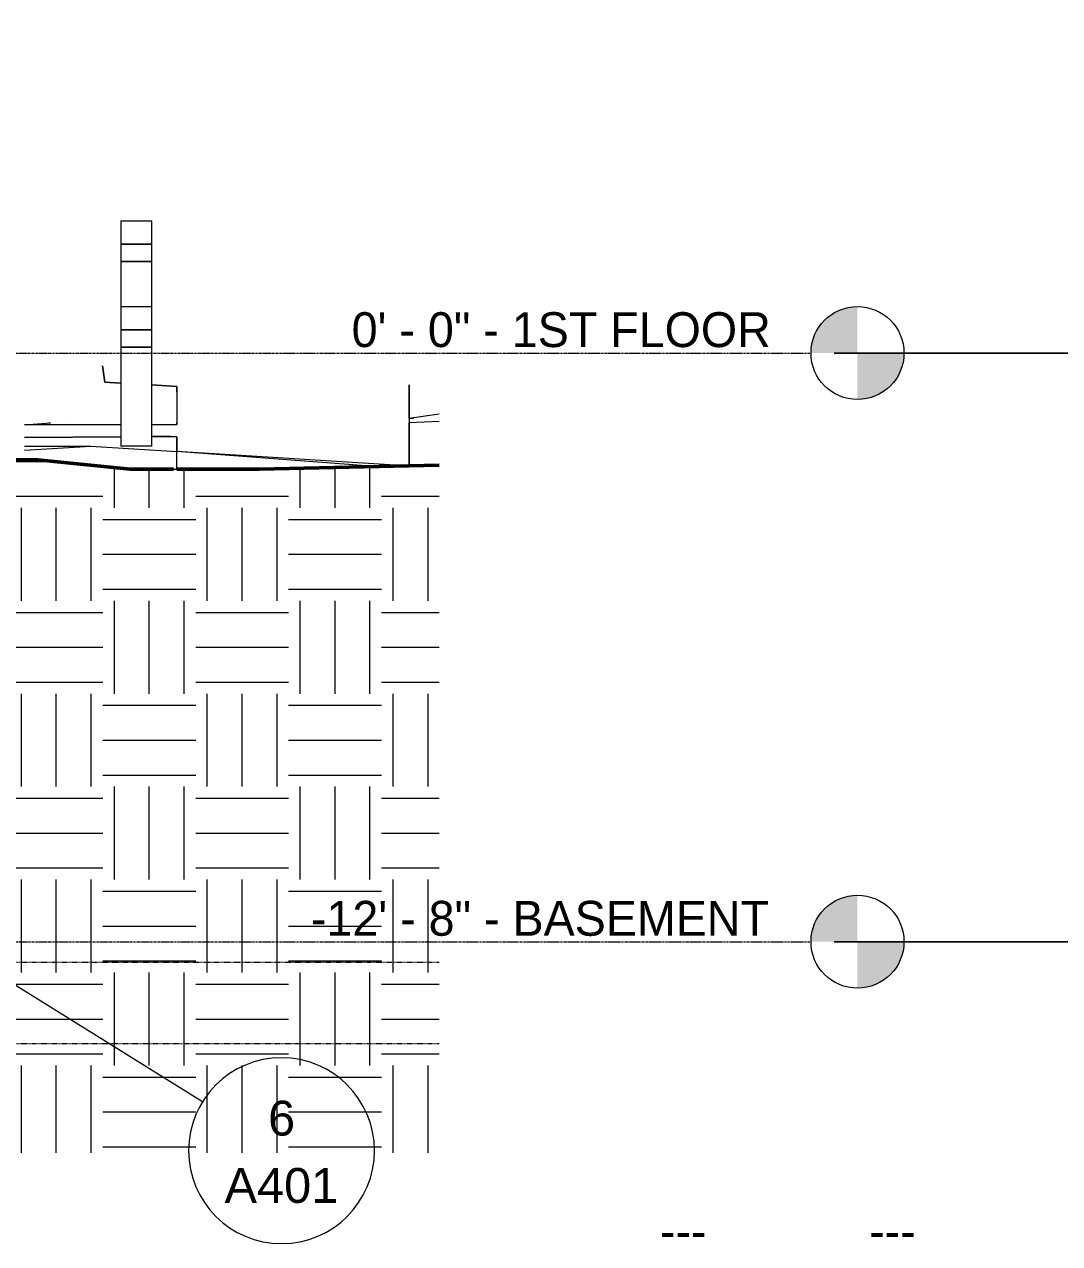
# Model space of a CAD drawing. Header units: inches. Extents: x 9661 to 16493, y -360 to 681.
# Drawn here: x 14924.9 to 15192.2, y -229.9 to 84.9 of the extents above; entities that cross this region are included whole.
import ezdxf

# ---------------------------------------------------------------- set-up
doc = ezdxf.new("R2010")
doc.units = ezdxf.units.IN
doc.header["$MEASUREMENT"] = 0
doc.linetypes.add('Aligning Line 1_8_', pattern=[0.25, 0.125, -0.125])
doc.linetypes.add('Grid Line 1_2_', pattern=[0.875, 0.5, -0.125, 0.125, -0.125])
for name, color, linetype, lineweight in [('0-4', 90, 'Continuous', 5), ('A-ANNO-DIMS', 211, 'Continuous', 9), ('A-ANNO-DIMS-96', 211, 'Continuous', 9), ('A-ANNO-SYMB', 150, 'Continuous', 9), ('A-FLOR-LEVL', 51, 'Continuous', 9), ('A-FLOR-LEVL-1', 51, 'Grid Line 1_2_', 9), ('C-TOPO', 7, 'Continuous', 9), ('C-TOPO-1', 7, 'Continuous', 50), ('C-TOPO-2', 135, 'Continuous', 9), ('E-LITE-EQPM-1', 135, 'Continuous', 9), ('G-ANNO-SYMB', 111, 'Aligning Line 1_8_', 9)]:
    doc.layers.add(name, color=color, linetype=linetype, lineweight=lineweight)
doc.styles.add('Arial', font='arial.ttf', dxfattribs={"height": 9})
doc.styles.add('Century Gothic', font='ufonts.com_century-gothic.ttf', dxfattribs={"height": 9})
doc.dimstyles.new('OD__1_8__Tol__', dxfattribs={"dimscale": 12, "dimtxt": 9.397514, "dimasz": 1, "dimexe": 0.75, "dimexo": 0.5, "dimgap": 0.125, "dimtad": 1, "dimdec": 3, "dimrnd": 0.125, "dimzin": 3, "dimdsep": 46, "dimlunit": 4, "dimtxsty": 'Century Gothic', "dimblk1": 'OBLIQUE', "dimblk2": 'OBLIQUE', "dimsah": 1, "dimcen": 0.09, "dimdle": 0.75, "dimazin": 0, "dimtfac": 1, "dimtdec": 4, "dimtix": 1, "dimtmove": 0, "dimatfit": 3, "dimfxl": 1, "dimtvp": 1, "dimtfill": 1, "dimfrac": 2, "dimtolj": 1, "dimtzin": 0, "dimarcsym": 2})
pattern_1 = [(0, (3257.106, 59.024), (24, 24), [24, -24]), (0, (3257.106, 68.024), (24, 24), [24, -24]), (0, (3257.106, 77.024), (24, 24), [24, -24]), (90, (3260.106, 80.024), (-24, 24), [24, -24]), (90, (3269.106, 80.024), (-24, 24), [24, -24]), (90, (3278.106, 80.024), (-24, 24), [24, -24])]

# ---------------------------------------------------------------- blocks, each defined once
blk = doc.blocks.new('CTR  - Topography_rvt-2-BUILDING SECTION - NORTH_SOUTH - LOOKING WEST')
at = {"layer": 'C-TOPO'}
h = blk.add_hatch(dxfattribs=at)
h.set_pattern_fill('FP_52', color=256, style=0, pattern_type=2)
h.set_pattern_definition(pattern_1)
h.paths.add_polyline_path([(4003.32, -206.49), (4064.23, -206.49), (4064.23, -29.13), (4025.45, -29.95), (3992.16, -30), (3968.27, -27.6), (3953.6, -27.6), (3933.92, -27.72), (3933.92, -206.49), (3997.35, -206.49)], flags=0)
h = blk.add_hatch(dxfattribs=at)
h.set_pattern_fill('FP_52', color=256, style=0, pattern_type=2)
h.set_pattern_definition(pattern_1)
h.paths.add_polyline_path([(4069.89, -206.49), (4071.98, -206.49), (4071.98, -28.97), (4064.23, -29.13), (4064.23, -206.49)], flags=0)
at = {"layer": 'C-TOPO-1'}
for p, q in [((3968.27, -27.6), (3953.6, -27.6)), ((3992.16, -30), (3968.27, -27.6)), ((4003.32, -30), (3992.16, -30)), ((4025.45, -29.95), (4004.23, -29.98)), ((4064.23, -29.13), (4025.45, -29.95)), ((4071.98, -28.97), (4064.23, -29.13))]:
    blk.add_line(p, q, dxfattribs=at)
at = {"layer": 'C-TOPO-2'}
for p, q in [((3985.65, -7.49), (3985.01, -3.3)), ((3985.01, -3.3), (3985.65, -7.49)), ((3985.65, -7.49), (3989.72, -7.74)), ((3989.72, -7.74), (3985.65, -7.49)), ((3997.72, -8.21), (4004.23, -8.6)), ((4004.23, -8.6), (3997.72, -8.21)), ((4004.23, -10.04), (4004.23, -8.6)), ((4004.23, -8.6), (4004.23, -10.04)), ((4064.23, -16.92), (4064.23, -8.2)), ((4064.23, -8.2), (4064.23, -16.92)), ((4004.23, -10.04), (4004.23, -18)), ((4004.23, -10.04), (4004.23, -18)), ((3964.85, -18.52), (3971.61, -18)), ((3975.63, -18.46), (3964.85, -18.53)), ((3964.85, -18.53), (3975.63, -18.46)), ((3971.18, -18.04), (3971.61, -18)), ((3975.63, -18.46), (3989.72, -18.46)), ((3975.63, -18.46), (3989.72, -18.46)), ((3997.72, -18.46), (4004.23, -18.46)), ((3997.72, -18.46), (4004.23, -18.46)), ((4004.23, -18), (4004.23, -18.46)), ((4004.23, -18.46), (4004.23, -18)), ((4071.98, -15.81), (4064.23, -16.92)), ((4064.23, -16.92), (4065.33, -16.78)), ((4064.23, -16.92), (4064.23, -18)), ((4064.23, -16.92), (4064.23, -18)), ((4071.98, -17.67), (4064.23, -18)), ((4064.23, -18), (4064.23, -28.57)), ((4064.43, -18), (4064.23, -18)), ((4064.23, -28.57), (4064.23, -18)), ((3964.85, -21.79), (3989.72, -21.62)), ((3989.72, -21.62), (3964.85, -21.79)), ((3997.72, -21.57), (4002.56, -21.53)), ((4002.56, -21.53), (3997.72, -21.57)), ((4002.56, -21.53), (4004.23, -21.53)), ((4002.56, -21.53), (4004.23, -21.53)), ((4004.23, -21.72), (4004.23, -21.53)), ((4004.23, -21.72), (4004.23, -21.53)), ((4004.23, -21.72), (4004.23, -25.41)), ((4004.23, -25.41), (4004.23, -21.72)), ((3964.85, -25.09), (3982.04, -24)), ((3964.85, -24), (3982.04, -24)), ((3981.84, -24.03), (3982.04, -24)), ((3982.04, -24), (4004.23, -25.41)), ((3953.6, -27.6), (3968.27, -27.6)), ((3960.97, -27.05), (3968.27, -27.6)), ((3992.16, -30), (3968.27, -27.6)), ((4004.23, -29.98), (4004.23, -25.41)), ((4004.23, -29.98), (4004.23, -25.41)), ((4055.36, -29.32), (4004.23, -25.41)), ((4063.37, -29.15), (4004.23, -25.41)), ((4007.83, -25.68), (4004.23, -25.41)), ((3991.61, -30), (3992.16, -30)), ((4003.32, -30), (3992.16, -30)), ((4003.32, -30), (4004.23, -29.98)), ((4003.53, -30), (4003.32, -30)), ((4025.45, -29.95), (4004.23, -29.98)), ((4025.45, -29.95), (4064.23, -29.13)), ((4064.23, -29.13), (4064.23, -28.57)), ((4064.23, -29.13), (4064.23, -28.57)), ((4064.23, -29.13), (4071.98, -28.97))]:
    blk.add_line(p, q, dxfattribs=at)
blk = doc.blocks.new('Pathway_Cooper_McGraw-Edison _BSC-BRC_Round - Pathway_Cooper_McGraw-Edison _BSC-BRC_Round-2028611-BUILDING SECTION - NORTH_SOUTH - LOOKING WEST')
at = {"layer": 'E-LITE-EQPM-1'}
for p, q in [((3989.72, 12), (3989.72, 6)), ((3989.72, 12), (3997.72, 12)), ((3997.72, 6), (3997.72, 12)), ((3997.72, 6), (3989.72, 6)), ((3989.72, 6), (3989.72, 1.5)), ((3989.72, 6), (3997.72, 6)), ((3997.72, 1.5), (3997.72, 6)), ((3997.72, 1.5), (3989.72, 1.5)), ((3989.72, 1.5), (3989.72, -24)), ((3989.72, 1.5), (3997.72, 1.5)), ((3997.72, -24), (3997.72, 1.5)), ((3997.72, -24), (3989.72, -24))]:
    blk.add_line(p, q, dxfattribs=at)
blk = doc.blocks.new('Pathway_Cooper_McGraw-Edison _BSC-BRC_Round - Pathway_Cooper_McGraw-Edison _BSC-BRC_Round-V39-BUILDING SECTION - NORTH_SOUTH - LOOKING WEST')
at = {"layer": 'E-LITE-EQPM-1'}
for p, q in [((3989.72, 34.13), (3989.72, 28.13)), ((3989.72, 34.13), (3997.72, 34.13)), ((3997.72, 28.13), (3997.72, 34.13)), ((3997.72, 28.13), (3989.72, 28.13)), ((3989.72, 28.13), (3989.72, 23.63)), ((3989.72, 28.13), (3997.72, 28.13)), ((3997.72, 23.63), (3997.72, 28.13)), ((3997.72, 23.63), (3989.72, 23.63)), ((3989.72, 23.63), (3989.72, 12)), ((3989.72, 23.63), (3997.72, 23.63)), ((3997.72, 12), (3997.72, 23.63))]:
    blk.add_line(p, q, dxfattribs=at)
blk = doc.blocks.new('Level - Level Head - Circle-50818-BUILDING SECTION - NORTH_SOUTH - LOOKING WEST')
at = {"layer": 'A-FLOR-LEVL'}
h = blk.add_hatch(color=256, dxfattribs=at)
edge = h.paths.add_edge_path(flags=0)
edge.add_line((4179.96, 0), (4167.96, 0))
edge.add_arc((4179.96, 0), 12, 90, 180, ccw=False)
edge.add_line((4179.96, 12), (4179.96, 0))
h = blk.add_hatch(color=256, dxfattribs=at)
edge = h.paths.add_edge_path(flags=0)
edge.add_line((4179.96, -12), (4179.96, 0))
edge.add_line((4179.96, 0), (4191.96, 0))
edge.add_arc((4179.96, 0), 12, 270, 360, ccw=False)
blk.add_circle((4179.96, 0), 12, dxfattribs=at)
blk = doc.blocks.new('DIMBLOCK11-BUILDING SECTION - NORTH_SOUTH - LOOKING WEST')
at = {"layer": 'A-ANNO-DIMS-96', "lineweight": 50}
for p, q in [((15254.32, 0), (15248.32, 6)), ((15254.32, 0), (15260.32, -6)), ((15254.32, -152), (15248.32, -146)), ((15254.32, -152), (15260.32, -158))]:
    blk.add_line(p, q, dxfattribs=at)
at = {"layer": 'A-ANNO-DIMS-96'}
for p, q in [((15134.02, 0), (15263.32, 0)), ((15254.32, 0), (15134.02, 0)), ((15254.32, -161), (15254.32, 0)), ((15134.02, -152), (15263.32, -152)), ((15254.32, -152), (15134.02, -152))]:
    blk.add_line(p, q, dxfattribs=at)
at = {"layer": 'A-ANNO-DIMS-96', "color": 0, "insert": (15241.28, -95.24), "char_height": 9, "width": 46.1821, "attachment_point": 1, "rotation": 90, "line_spacing_factor": 0.984502, "style": 'Century Gothic', "bg_fill": 3, "box_fill_scale": 1.25, "bg_fill_color": 256, "bg_fill_true_color": 13158600, "bg_fill_transparency": 0}
blk.add_mtext('12\' - 8"', dxfattribs=at)
blk = doc.blocks.new('_Oblique')
at = {"color": 0, "linetype": 'ByBlock', "lineweight": -2}
blk.add_line((-0.5, -0.5), (0.5, 0.5), dxfattribs=at)
blk = doc.blocks.new('DIMBLOCK12-BUILDING SECTION - NORTH_SOUTH - LOOKING WEST')
at = {"layer": 'A-ANNO-DIMS-96', "lineweight": 50}
for p, q in [((15254.32, 136), (15248.32, 142)), ((15254.32, 136), (15260.32, 130)), ((15254.32, 0), (15248.32, 6)), ((15254.32, 0), (15260.32, -6))]:
    blk.add_line(p, q, dxfattribs=at)
at = {"layer": 'A-ANNO-DIMS-96'}
for p, q in [((15134.02, 136), (15263.32, 136)), ((15254.32, 136), (15134.02, 136)), ((15254.32, 0), (15254.32, 136)), ((15134.02, 0), (15263.32, 0)), ((15254.32, 0), (15134.02, 0))]:
    blk.add_line(p, q, dxfattribs=at)
at = {"layer": 'A-ANNO-DIMS-96', "color": 0, "insert": (15241.28, 48.76), "char_height": 9, "width": 46.1821, "attachment_point": 1, "rotation": 90, "line_spacing_factor": 0.984502, "style": 'Century Gothic', "bg_fill": 3, "box_fill_scale": 1.25, "bg_fill_color": 256, "bg_fill_true_color": 13158600, "bg_fill_transparency": 0}
blk.add_mtext('11\' - 4"', dxfattribs=at)
blk = doc.blocks.new('Section - Callout Head-565430-BUILDING SECTION - NORTH_SOUTH - LOOKING WEST')
at = {"layer": 'A-ANNO-SYMB'}
for start, end in [(0, 180), (180, 360)]:
    blk.add_arc((2172.95, -216.3), 24, start, end, dxfattribs=at)
at = {"layer": 'A-ANNO-SYMB', "insert": (3662.85, -210.68), "char_height": 9, "width": 15.453, "attachment_point": 1, "style": 'Century Gothic'}
blk.add_mtext('---', dxfattribs=at)

msp = doc.modelspace()

# ---------------------------------------------------------------- linework, layer by layer
at = {"layer": 'A-ANNO-SYMB'}
msp.add_line((14895.139, -146.1078), (14970.933, -193.266), dxfattribs=at)
at = {"layer": 'A-FLOR-LEVL-1'}
for p, q in [((12791.0002, 0), (15128.0162, 0)), ((12791.0002, -152), (15128.0162, -152))]:
    msp.add_line(p, q, dxfattribs=at)
at = {"layer": 'G-ANNO-SYMB'}
for p, q in [((12886.945, -157.3105), (15032.033, -157.3105)), ((12886.945, -178.2392), (15032.033, -178.2392))]:
    msp.add_line(p, q, dxfattribs=at)

# ---------------------------------------------------------------- block references
at = {"layer": '0-4'}
msp.add_blockref('CTR  - Topography_rvt-2-BUILDING SECTION - NORTH_SOUTH - LOOKING WEST', (10960.0518, 0), dxfattribs=at)
at = {"layer": 'A-ANNO-SYMB'}
for p in [(12818.3596, 10.3564), (11426.1641, -11.5295), (11480.1641, -11.5295)]:
    msp.add_blockref('Section - Callout Head-565430-BUILDING SECTION - NORTH_SOUTH - LOOKING WEST', p, dxfattribs=at)
at = {"layer": 'A-FLOR-LEVL'}
for p in [(10960.0518, 0), (10960.0518, -152)]:
    msp.add_blockref('Level - Level Head - Circle-50818-BUILDING SECTION - NORTH_SOUTH - LOOKING WEST', p, dxfattribs=at)
at = {"layer": 'E-LITE-EQPM-1'}
for name in ['Pathway_Cooper_McGraw-Edison _BSC-BRC_Round - Pathway_Cooper_McGraw-Edison _BSC-BRC_Round-V39-BUILDING SECTION - NORTH_SOUTH - LOOKING WEST', 'Pathway_Cooper_McGraw-Edison _BSC-BRC_Round - Pathway_Cooper_McGraw-Edison _BSC-BRC_Round-2028611-BUILDING SECTION - NORTH_SOUTH - LOOKING WEST']:
    msp.add_blockref(name, (10960.0518, 0), dxfattribs=at)

# ---------------------------------------------------------------- texts
at = {"layer": 'A-ANNO-SYMB', "char_height": 9, "attachment_point": 1, "style": 'Arial'}
for s, insert, width in [('6', (14987.8207, -193.0456), 8.484), ('A401', (14976.5766, -210.4298), 35.754)]:
    msp.add_mtext(s, dxfattribs=dict(at, insert=insert, width=width))
at = {"layer": 'A-FLOR-LEVL', "char_height": 9, "attachment_point": 1, "style": 'Century Gothic'}
for s, insert, width in [('0\' - 0" - 1ST FLOOR', (15009.4031, 10.5508), 129.987), ('-12\' - 8" - BASEMENT', (14998.896, -141.4492), 142.713)]:
    msp.add_mtext(s, dxfattribs=dict(at, insert=insert, width=width))

# ---------------------------------------------------------------- next in the draw order: dimensions: what is measured, and where the dimension line sits
at = {"layer": 'A-ANNO-DIMS'}
dim = msp.add_linear_dim(base=(15254.3203, 0), p1=(15128.0162, -152), p2=(15128.0162, 0), angle=90, dimstyle='OD__1_8__Tol__', override={"dimpost": '<>', "dimfxl": 152}, dxfattribs=at)
dim.commit()
dim.dimension.update_dxf_attribs({"geometry": 'DIMBLOCK11-BUILDING SECTION - NORTH_SOUTH - LOOKING WEST', "text_midpoint": (15248.0939, -76)})

# ---------------------------------------------------------------- next in the draw order: dimensions: what is measured, and where the dimension line sits
dim = msp.add_linear_dim(base=(15254.3203, 136), p1=(15128.0162, 0), p2=(15128.0162, 136), angle=90, dimstyle='OD__1_8__Tol__', override={"dimpost": '<>', "dimfxl": 136}, dxfattribs=at)
dim.commit()
dim.dimension.update_dxf_attribs({"geometry": 'DIMBLOCK12-BUILDING SECTION - NORTH_SOUTH - LOOKING WEST', "text_midpoint": (15248.2071, 68)})

doc.saveas('drawing.dxf')
